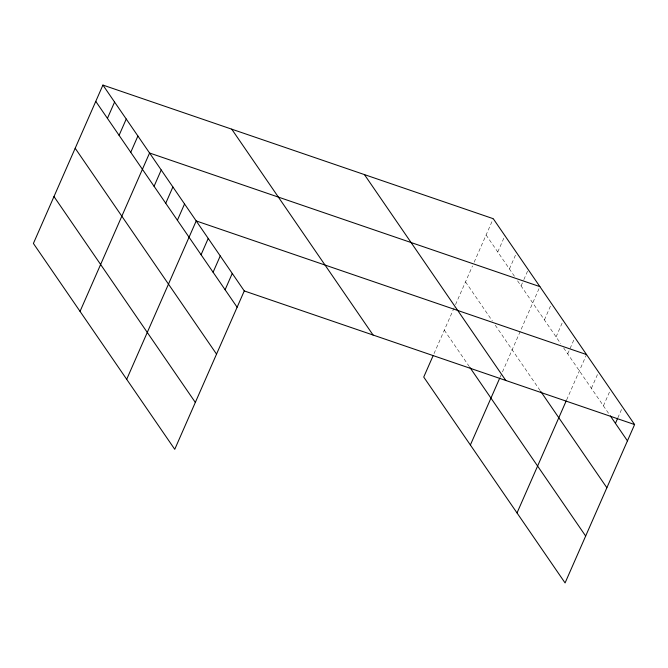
<?xml version="1.0" encoding="UTF-8"?>
<svg xmlns="http://www.w3.org/2000/svg" width="668" height="668" viewBox="0 0 668 668"><rect width="100%" height="100%" fill="white"/><g stroke="black" fill="none" stroke-linecap="round" stroke-linejoin="round"><path stroke-width="0.5" stroke-dasharray="3.34 2.5" d="M434.016 353.623L455.117 305.552M455.534 304.608L472.51 265.931M474.155 262.182L493.251 218.695M497.76 251.97L504.908 235.679M509.417 268.954L516.573 252.663M521.082 285.937L523.462 280.51M523.862 279.6L528.229 269.647M500.107 377.278L539.894 286.63M544.403 319.905L551.559 303.614M556.068 336.889L563.216 320.598M567.725 353.873L574.881 337.582M566.631 399.923L586.537 354.566M591.405 388.358L598.553 372.059M603.421 405.852L610.569 389.561M617.816 417.926L622.184 407.964M486.095 234.986L514.669 276.602M517.583 280.844L560.728 343.686M563.642 347.928L609.141 414.185M465.512 281.871L492.333 320.932M495.255 325.182L540.145 390.571M444.312 330.176L469.379 366.69"/><path stroke-width="1" d="M102.922 85.07L33.4 243.444L174.749 449.305L244.271 290.939L102.922 85.07L493.251 218.695L634.6 424.556L565.078 582.93L423.729 377.061L433.198 355.493M107.431 118.353L114.579 102.054M119.088 135.337L126.244 119.038M130.753 152.321L137.9 136.022M80.043 311.38L149.565 153.005L539.894 286.63M154.074 186.288L161.23 169.989M165.739 203.272L172.887 186.973M177.396 220.256L184.552 203.957M126.695 379.315L196.208 220.941L586.537 354.566M201.076 254.733L208.224 238.443M213.092 272.235L220.24 255.944M225.108 289.737L232.255 273.437M470.372 444.997L499.689 378.222M517.024 512.932L566.213 400.867M615.428 423.353L617.416 418.828M244.271 290.939L634.6 424.556M610.285 415.855L627.444 440.855M540.729 391.415L606.87 487.74M364.436 174.599L505.793 380.459M469.963 367.542L585.661 536.045M231.729 129.166L373.078 335.035M95.766 101.369L237.115 307.23M75.183 148.254L216.541 354.115M53.983 196.559L195.332 402.42"/></g></svg>
